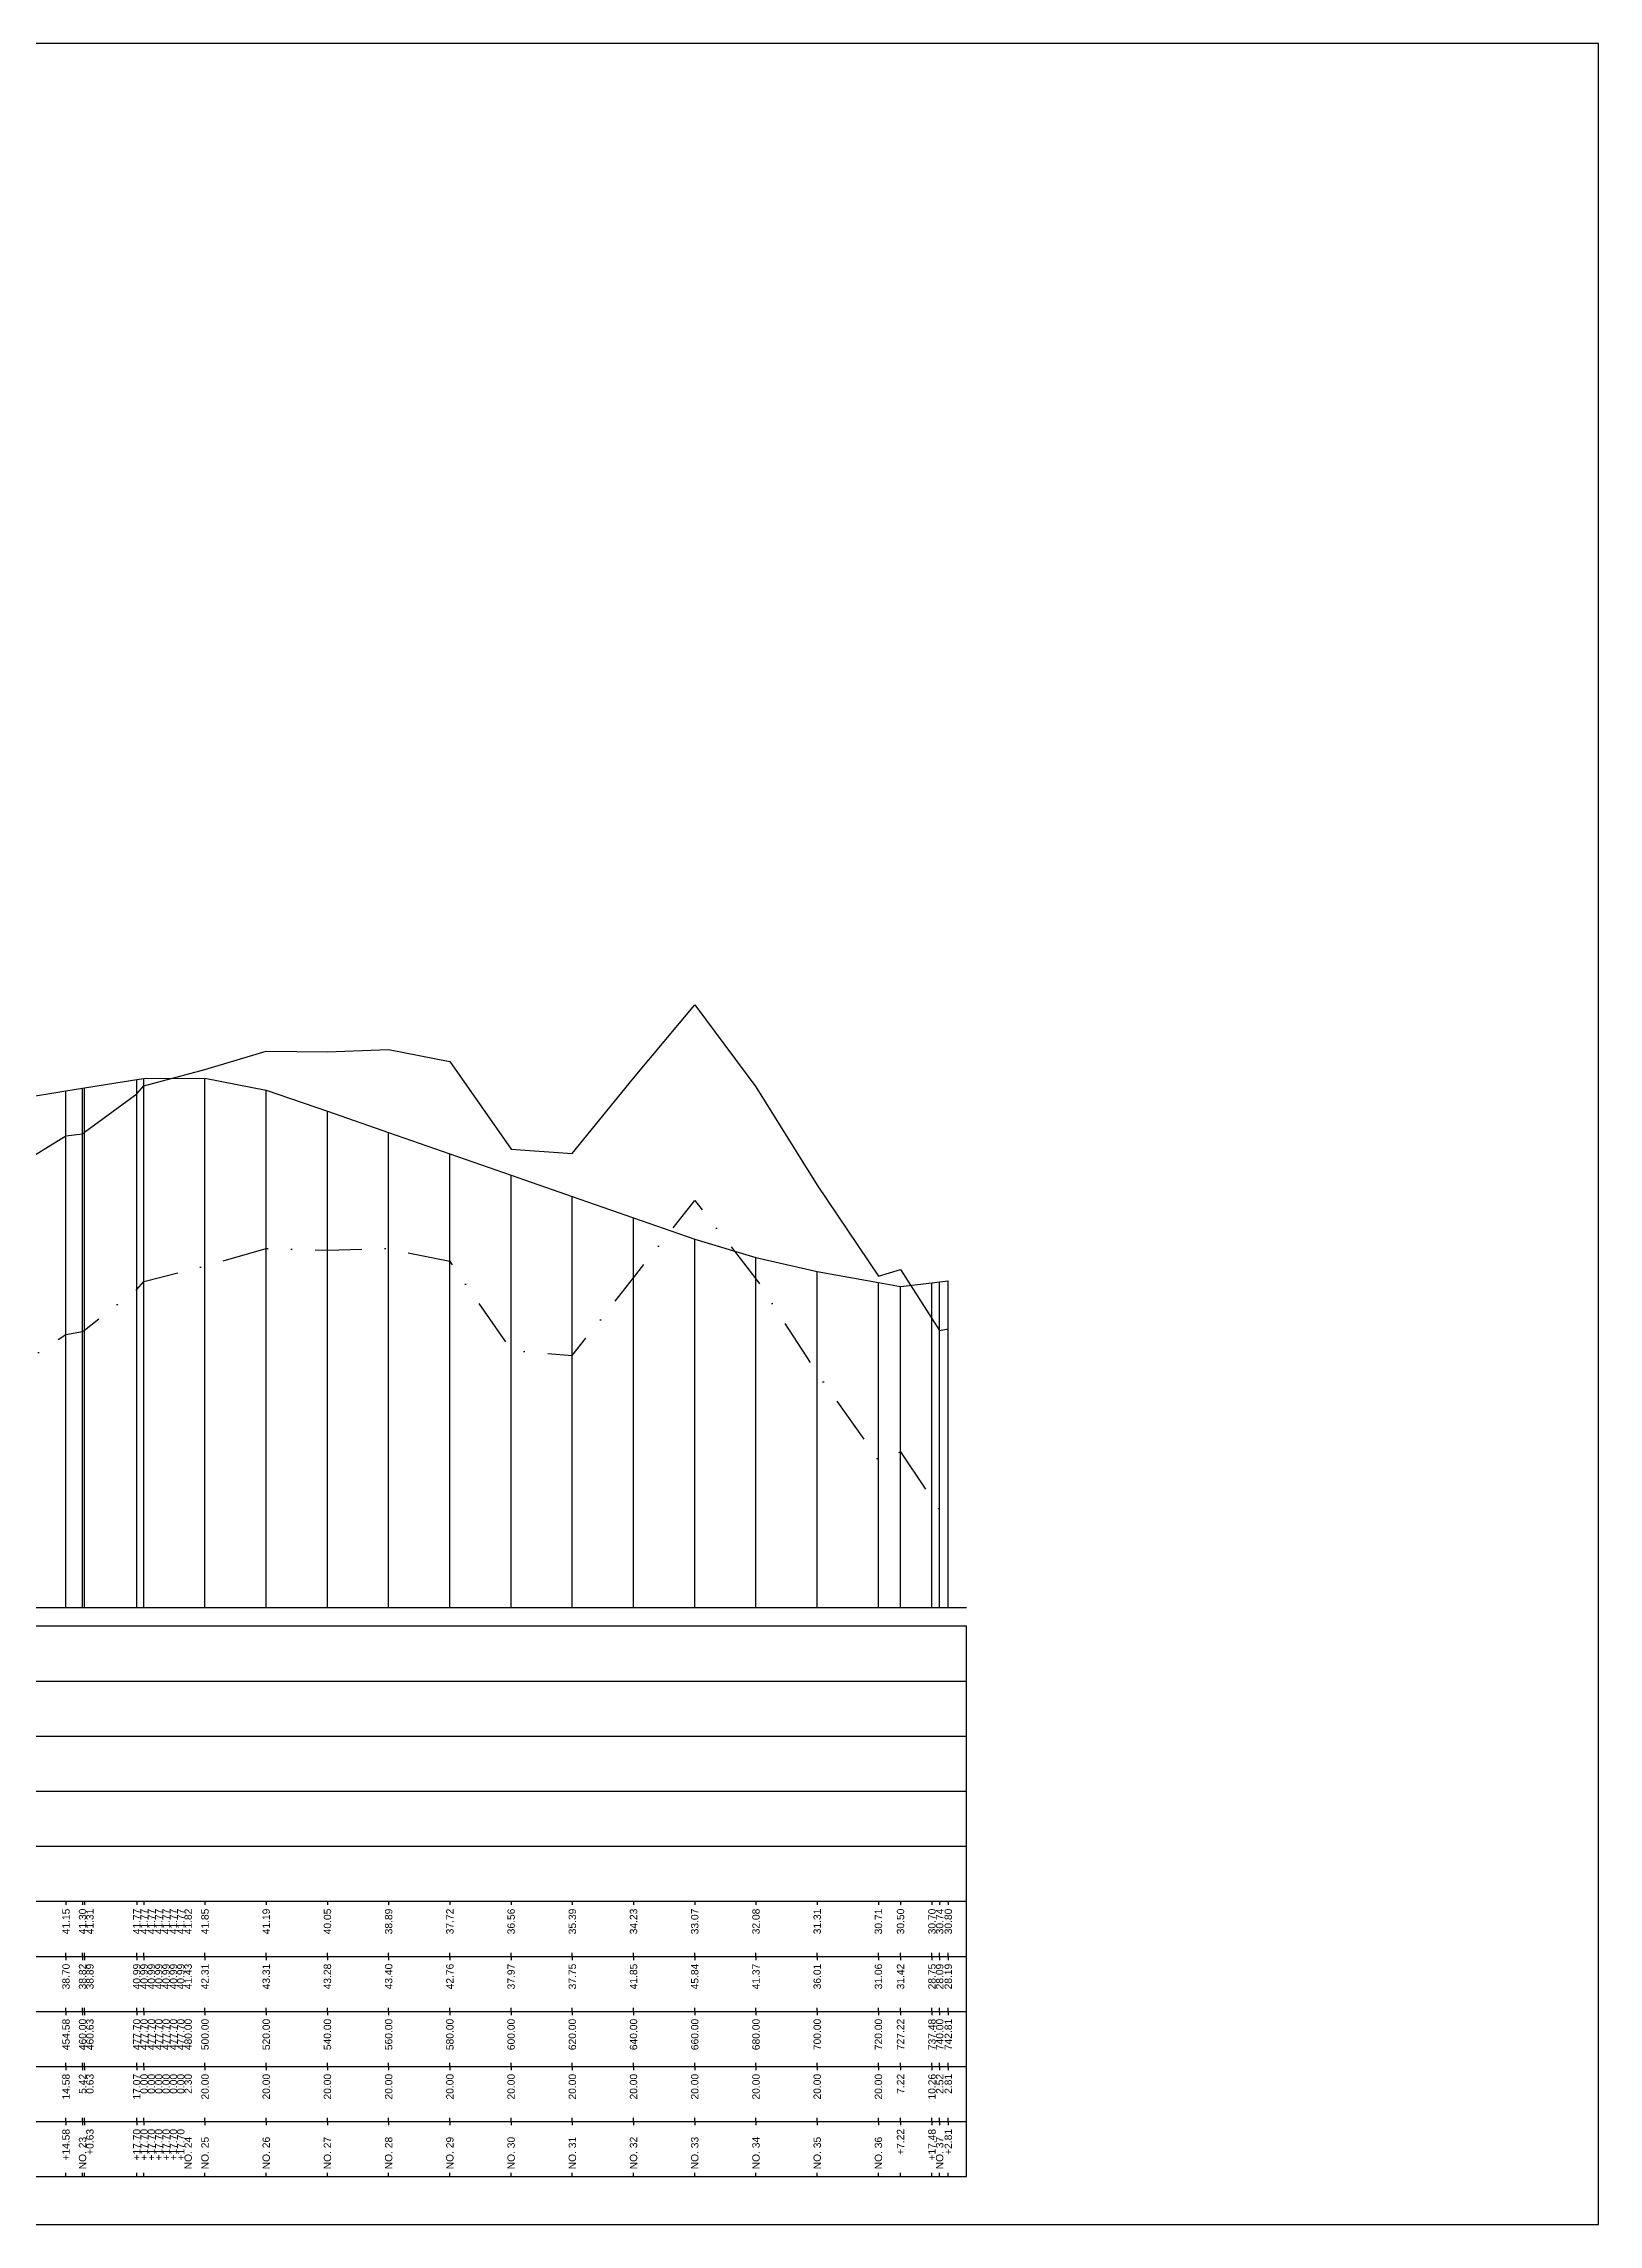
# Model space of a CAD drawing. Header units: millimetres. Extents: x -105495 to 3444, y -108190 to 2013.
# Drawn here: x 438 to 861, y -36708 to -36114 of the extents above; entities that cross this region are included whole.
import ezdxf
from ezdxf.enums import TextEntityAlignment as Align

# ---------------------------------------------------------------- set-up
doc = ezdxf.new("R2010")
doc.units = ezdxf.units.MM
doc.linetypes.add('DASHDOT', pattern=[25.4, 12.7, -6.35, 0, -6.35])
for name, color, linetype in [('KZ_종단_계획선', 1, 'Continuous'), ('KZ_종단_도각', 7, 'Continuous'), ('KZ_종단_수직선', 7, 'Continuous'), ('KZ_종단_암선1', 56, 'DASHDOT'), ('KZ_종단_지반선', 3, 'Continuous'), ('KZ_종단_테이블문자', 7, 'Continuous'), ('KZ_종단_테이블선', 7, 'Continuous')]:
    doc.layers.add(name, color=color, linetype=linetype)
doc.styles.get("Standard").update_dxf_attribs({"font": 'arial.ttf'})

msp = doc.modelspace()

# ---------------------------------------------------------------- linework, layer by layer
at = {"layer": 'KZ_종단_계획선'}
msp.add_lwpolyline([(431.67, -36401.22), (443.82, -36399.25), (448.33, -36398.52), (448.86, -36398.43), (463.08, -36396.15), (463.08, -36396.15), (463.08, -36396.15), (463.08, -36396.15), (463.08, -36396.15), (463.08, -36396.15), (463.08, -36396.15), (465, -36395.91), (481.67, -36395.77), (498.33, -36399.03), (515, -36404.74), (531.67, -36410.57), (548.33, -36416.39), (565, -36422.21), (581.67, -36428.03), (598.33, -36433.86), (615, -36439.64), (631.67, -36444.61), (648.33, -36448.43), (665, -36451.43), (671.02, -36452.5), (679.57, -36451.52), (681.67, -36451.28), (684.01, -36451.02)], dxfattribs=at)
at = {"layer": 'KZ_종단_도각'}
msp.add_lwpolyline([(20, -36708), (861, -36708), (861, -36114), (20, -36114)], close=True, dxfattribs=at)
at = {"layer": 'KZ_종단_수직선'}
for p, q in [((443.82, -36540), (443.82, -36399.25)), ((448.33, -36540), (448.33, -36398.52)), ((448.86, -36540), (448.86, -36398.43)), ((463.08, -36540), (463.08, -36396.15)), ((463.08, -36540), (463.08, -36396.15)), ((463.08, -36540), (463.08, -36396.15)), ((463.08, -36540), (463.08, -36396.15)), ((463.08, -36540), (463.08, -36396.15)), ((463.08, -36540), (463.08, -36396.15)), ((463.08, -36540), (463.08, -36396.15)), ((465, -36540), (465, -36395.91)), ((481.67, -36540), (481.67, -36395.77)), ((498.33, -36540), (498.33, -36399.03)), ((515, -36540), (515, -36404.74)), ((531.67, -36540), (531.67, -36410.57)), ((548.33, -36540), (548.33, -36416.39)), ((565, -36540), (565, -36422.21)), ((581.67, -36540), (581.67, -36428.03)), ((598.33, -36540), (598.33, -36433.86)), ((615, -36540), (615, -36439.64)), ((631.67, -36540), (631.67, -36444.61)), ((648.33, -36540), (648.33, -36448.43)), ((665, -36540), (665, -36451.43)), ((671.02, -36540), (671.02, -36452.5)), ((679.57, -36540), (679.57, -36451.52)), ((681.67, -36540), (681.67, -36451.28)), ((684.01, -36540), (684.01, -36451.02))]:
    msp.add_line(p, q, dxfattribs=at)
at = {"layer": 'KZ_종단_암선1', "flags": 128}
msp.add_lwpolyline([(65, -36443.54), (70.57, -36448.8), (70.57, -36448.8), (70.57, -36448.8), (70.57, -36448.8), (70.57, -36442.44), (79.1, -36456.84), (81.67, -36462.3), (83.86, -36462.67), (98.33, -36471.73), (115, -36474.54), (131.67, -36476.25), (148.33, -36479.06), (158.4, -36480.75), (158.4, -36480.75), (158.4, -36480.75), (158.4, -36480.75), (158.4, -36480.75), (158.41, -36480.75), (165, -36481.86), (181.67, -36484.67), (193.28, -36486.63), (198.33, -36487.48), (215, -36488.1), (231.67, -36492.76), (248.33, -36494.65), (258.83, -36496.12), (258.83, -36496.12), (258.83, -36496.12), (258.83, -36496.12), (258.83, -36496.12), (258.83, -36496.12), (258.83, -36496.12), (265, -36497.08), (281.67, -36494.69), (298.33, -36487.07), (315, -36489.09), (331.67, -36485.08), (339.71, -36485.28), (339.72, -36485.28), (339.72, -36485.28), (339.72, -36485.28), (339.72, -36485.28), (339.72, -36485.28), (348.33, -36481.9), (365, -36481.54), (381.67, -36483.17), (398.33, -36481.61), (415, -36479.3), (431.67, -36473.59), (443.82, -36465.6), (448.33, -36464.84), (448.86, -36464.43), (463.08, -36453.34), (463.08, -36453.34), (463.08, -36453.34), (463.08, -36453.34), (463.08, -36453.34), (463.08, -36453.34), (463.08, -36453.34), (465, -36451.2), (481.67, -36446.98), (498.33, -36442.2), (515, -36442.6), (531.67, -36442.21), (548.33, -36445.68), (565, -36469.9), (581.67, -36471.33), (598.33, -36450.16), (615, -36429.12), (631.67, -36450.41), (648.33, -36476.12), (665, -36499.8), (671.02, -36497.59), (679.57, -36510.43), (681.67, -36513.57), (684.01, -36512.91)], dxfattribs=at)
at = {"layer": 'KZ_종단_지반선', "flags": 128}
msp.add_lwpolyline([(431.67, -36418.96), (443.82, -36411.49), (448.33, -36410.92), (448.86, -36410.53), (463.08, -36400.03), (463.08, -36400.03), (463.08, -36400.03), (463.08, -36400.03), (463.08, -36400.03), (463.08, -36400.03), (463.08, -36400.03), (465, -36397.87), (481.67, -36393.43), (498.33, -36388.43), (515, -36388.6), (531.67, -36387.98), (548.33, -36391.22), (565, -36415.17), (581.67, -36416.27), (598.33, -36395.77), (615, -36375.81), (631.67, -36398.16), (648.33, -36424.95), (665, -36449.69), (671.02, -36447.88), (679.57, -36461.26), (681.67, -36464.54), (684.01, -36464.03)], dxfattribs=at)
at = {"layer": 'KZ_종단_테이블선'}
for p, q in [((45, -36540), (689.01, -36540)), ((45, -36545), (689.01, -36545)), ((689.01, -36560), (689.01, -36545)), ((45, -36560), (689.01, -36560)), ((689.01, -36575), (689.01, -36560)), ((45, -36575), (689.01, -36575)), ((689.01, -36590), (689.01, -36575)), ((45, -36590), (689.01, -36590)), ((689.01, -36605), (689.01, -36590)), ((45, -36605), (689.01, -36605)), ((689.01, -36620), (689.01, -36605)), ((45, -36620), (689.01, -36620)), ((443.82, -36620), (443.82, -36621)), ((448.33, -36620), (448.33, -36621)), ((448.86, -36620), (448.86, -36621)), ((463.08, -36620), (463.08, -36621)), ((463.08, -36620), (463.08, -36621)), ((463.08, -36620), (463.08, -36621)), ((463.08, -36620), (463.08, -36621)), ((463.08, -36620), (463.08, -36621)), ((463.08, -36620), (463.08, -36621)), ((463.08, -36620), (463.08, -36621)), ((465, -36620), (465, -36621)), ((481.67, -36620), (481.67, -36621)), ((498.33, -36620), (498.33, -36621)), ((515, -36620), (515, -36621)), ((531.67, -36620), (531.67, -36621)), ((548.33, -36620), (548.33, -36621)), ((565, -36620), (565, -36621)), ((581.67, -36620), (581.67, -36621)), ((598.33, -36620), (598.33, -36621)), ((615, -36620), (615, -36621)), ((631.67, -36620), (631.67, -36621)), ((648.33, -36620), (648.33, -36621)), ((665, -36620), (665, -36621)), ((671.02, -36620), (671.02, -36621)), ((679.57, -36620), (679.57, -36621)), ((681.67, -36620), (681.67, -36621)), ((684.01, -36620), (684.01, -36621)), ((689.01, -36635), (689.01, -36620)), ((45, -36635), (689.01, -36635)), ((443.82, -36635), (443.82, -36634)), ((443.82, -36635), (443.82, -36636)), ((448.33, -36635), (448.33, -36634)), ((448.33, -36635), (448.33, -36636)), ((448.86, -36635), (448.86, -36634)), ((448.86, -36635), (448.86, -36636)), ((463.08, -36635), (463.08, -36634)), ((463.08, -36635), (463.08, -36634)), ((463.08, -36635), (463.08, -36634)), ((463.08, -36635), (463.08, -36634)), ((463.08, -36635), (463.08, -36634)), ((463.08, -36635), (463.08, -36634)), ((463.08, -36635), (463.08, -36634)), ((463.08, -36635), (463.08, -36636)), ((463.08, -36635), (463.08, -36636)), ((463.08, -36635), (463.08, -36636)), ((463.08, -36635), (463.08, -36636)), ((463.08, -36635), (463.08, -36636)), ((463.08, -36635), (463.08, -36636)), ((463.08, -36635), (463.08, -36636)), ((465, -36635), (465, -36634)), ((465, -36635), (465, -36636)), ((481.67, -36635), (481.67, -36634)), ((481.67, -36635), (481.67, -36636)), ((498.33, -36635), (498.33, -36634)), ((498.33, -36635), (498.33, -36636)), ((515, -36635), (515, -36634)), ((515, -36635), (515, -36636)), ((531.67, -36635), (531.67, -36634)), ((531.67, -36635), (531.67, -36636)), ((548.33, -36635), (548.33, -36634)), ((548.33, -36635), (548.33, -36636)), ((565, -36635), (565, -36634)), ((565, -36635), (565, -36636)), ((581.67, -36635), (581.67, -36634)), ((581.67, -36635), (581.67, -36636)), ((598.33, -36635), (598.33, -36634)), ((598.33, -36635), (598.33, -36636)), ((615, -36635), (615, -36634)), ((615, -36635), (615, -36636)), ((631.67, -36635), (631.67, -36634)), ((631.67, -36635), (631.67, -36636)), ((648.33, -36635), (648.33, -36634)), ((648.33, -36635), (648.33, -36636)), ((665, -36635), (665, -36634)), ((665, -36635), (665, -36636)), ((671.02, -36635), (671.02, -36634)), ((671.02, -36635), (671.02, -36636)), ((679.57, -36635), (679.57, -36634)), ((679.57, -36635), (679.57, -36636)), ((681.67, -36635), (681.67, -36634)), ((681.67, -36635), (681.67, -36636)), ((684.01, -36635), (684.01, -36634)), ((684.01, -36635), (684.01, -36636)), ((689.01, -36650), (689.01, -36635)), ((443.82, -36650), (443.82, -36649)), ((448.33, -36650), (448.33, -36649)), ((448.86, -36650), (448.86, -36649)), ((463.08, -36650), (463.08, -36649)), ((463.08, -36650), (463.08, -36649)), ((463.08, -36650), (463.08, -36649)), ((463.08, -36650), (463.08, -36649)), ((463.08, -36650), (463.08, -36649)), ((463.08, -36650), (463.08, -36649)), ((463.08, -36650), (463.08, -36649)), ((465, -36650), (465, -36649)), ((481.67, -36650), (481.67, -36649)), ((498.33, -36650), (498.33, -36649)), ((515, -36650), (515, -36649)), ((531.67, -36650), (531.67, -36649)), ((548.33, -36650), (548.33, -36649)), ((565, -36650), (565, -36649)), ((581.67, -36650), (581.67, -36649)), ((598.33, -36650), (598.33, -36649)), ((615, -36650), (615, -36649)), ((631.67, -36650), (631.67, -36649)), ((648.33, -36650), (648.33, -36649)), ((665, -36650), (665, -36649)), ((671.02, -36650), (671.02, -36649)), ((679.57, -36650), (679.57, -36649)), ((681.67, -36650), (681.67, -36649)), ((684.01, -36650), (684.01, -36649)), ((45, -36650), (689.01, -36650)), ((443.82, -36650), (443.82, -36651)), ((448.33, -36650), (448.33, -36651)), ((448.86, -36650), (448.86, -36651)), ((463.08, -36650), (463.08, -36651)), ((463.08, -36650), (463.08, -36651)), ((463.08, -36650), (463.08, -36651)), ((463.08, -36650), (463.08, -36651)), ((463.08, -36650), (463.08, -36651)), ((463.08, -36650), (463.08, -36651)), ((463.08, -36650), (463.08, -36651)), ((465, -36650), (465, -36651)), ((481.67, -36650), (481.67, -36651)), ((498.33, -36650), (498.33, -36651)), ((515, -36650), (515, -36651)), ((531.67, -36650), (531.67, -36651)), ((548.33, -36650), (548.33, -36651)), ((565, -36650), (565, -36651)), ((581.67, -36650), (581.67, -36651)), ((598.33, -36650), (598.33, -36651)), ((615, -36650), (615, -36651)), ((631.67, -36650), (631.67, -36651)), ((648.33, -36650), (648.33, -36651)), ((665, -36650), (665, -36651)), ((671.02, -36650), (671.02, -36651)), ((679.57, -36650), (679.57, -36651)), ((681.67, -36650), (681.67, -36651)), ((684.01, -36650), (684.01, -36651)), ((689.01, -36665), (689.01, -36650)), ((45, -36665), (689.01, -36665)), ((443.82, -36665), (443.82, -36664)), ((443.82, -36665), (443.82, -36666)), ((448.33, -36665), (448.33, -36664)), ((448.33, -36665), (448.33, -36666)), ((448.86, -36665), (448.86, -36664)), ((448.86, -36665), (448.86, -36666)), ((463.08, -36665), (463.08, -36664)), ((463.08, -36665), (463.08, -36664)), ((463.08, -36665), (463.08, -36664)), ((463.08, -36665), (463.08, -36664)), ((463.08, -36665), (463.08, -36664)), ((463.08, -36665), (463.08, -36664)), ((463.08, -36665), (463.08, -36664)), ((463.08, -36665), (463.08, -36666)), ((463.08, -36665), (463.08, -36666)), ((463.08, -36665), (463.08, -36666)), ((463.08, -36665), (463.08, -36666)), ((463.08, -36665), (463.08, -36666)), ((463.08, -36665), (463.08, -36666)), ((463.08, -36665), (463.08, -36666)), ((465, -36665), (465, -36664)), ((465, -36665), (465, -36666)), ((481.67, -36665), (481.67, -36664)), ((481.67, -36665), (481.67, -36666)), ((498.33, -36665), (498.33, -36664)), ((498.33, -36665), (498.33, -36666)), ((515, -36665), (515, -36664)), ((515, -36665), (515, -36666)), ((531.67, -36665), (531.67, -36664)), ((531.67, -36665), (531.67, -36666)), ((548.33, -36665), (548.33, -36664)), ((548.33, -36665), (548.33, -36666)), ((565, -36665), (565, -36664)), ((565, -36665), (565, -36666)), ((581.67, -36665), (581.67, -36664)), ((581.67, -36665), (581.67, -36666)), ((598.33, -36665), (598.33, -36664)), ((598.33, -36665), (598.33, -36666)), ((615, -36665), (615, -36664)), ((615, -36665), (615, -36666)), ((631.67, -36665), (631.67, -36664)), ((631.67, -36665), (631.67, -36666)), ((648.33, -36665), (648.33, -36664)), ((648.33, -36665), (648.33, -36666)), ((665, -36665), (665, -36664)), ((665, -36665), (665, -36666)), ((671.02, -36665), (671.02, -36664)), ((671.02, -36665), (671.02, -36666)), ((679.57, -36665), (679.57, -36664)), ((679.57, -36665), (679.57, -36666)), ((681.67, -36665), (681.67, -36664)), ((681.67, -36665), (681.67, -36666)), ((684.01, -36665), (684.01, -36664)), ((684.01, -36665), (684.01, -36666)), ((689.01, -36680), (689.01, -36665)), ((443.82, -36680), (443.82, -36679)), ((448.33, -36680), (448.33, -36679)), ((448.86, -36680), (448.86, -36679)), ((463.08, -36680), (463.08, -36679)), ((463.08, -36680), (463.08, -36679)), ((463.08, -36680), (463.08, -36679)), ((463.08, -36680), (463.08, -36679)), ((463.08, -36680), (463.08, -36679)), ((463.08, -36680), (463.08, -36679)), ((463.08, -36680), (463.08, -36679)), ((465, -36680), (465, -36679)), ((481.67, -36680), (481.67, -36679)), ((498.33, -36680), (498.33, -36679)), ((515, -36680), (515, -36679)), ((531.67, -36680), (531.67, -36679)), ((548.33, -36680), (548.33, -36679)), ((565, -36680), (565, -36679)), ((581.67, -36680), (581.67, -36679)), ((598.33, -36680), (598.33, -36679)), ((615, -36680), (615, -36679)), ((631.67, -36680), (631.67, -36679)), ((648.33, -36680), (648.33, -36679)), ((665, -36680), (665, -36679)), ((671.02, -36680), (671.02, -36679)), ((679.57, -36680), (679.57, -36679)), ((681.67, -36680), (681.67, -36679)), ((684.01, -36680), (684.01, -36679)), ((45, -36680), (689.01, -36680)), ((443.82, -36680), (443.82, -36681)), ((448.33, -36680), (448.33, -36681)), ((448.86, -36680), (448.86, -36681)), ((463.08, -36680), (463.08, -36681)), ((463.08, -36680), (463.08, -36681)), ((463.08, -36680), (463.08, -36681)), ((463.08, -36680), (463.08, -36681)), ((463.08, -36680), (463.08, -36681)), ((463.08, -36680), (463.08, -36681)), ((463.08, -36680), (463.08, -36681)), ((465, -36680), (465, -36681)), ((481.67, -36680), (481.67, -36681)), ((498.33, -36680), (498.33, -36681)), ((515, -36680), (515, -36681)), ((531.67, -36680), (531.67, -36681)), ((548.33, -36680), (548.33, -36681)), ((565, -36680), (565, -36681)), ((581.67, -36680), (581.67, -36681)), ((598.33, -36680), (598.33, -36681)), ((615, -36680), (615, -36681)), ((631.67, -36680), (631.67, -36681)), ((648.33, -36680), (648.33, -36681)), ((665, -36680), (665, -36681)), ((671.02, -36680), (671.02, -36681)), ((679.57, -36680), (679.57, -36681)), ((681.67, -36680), (681.67, -36681)), ((684.01, -36680), (684.01, -36681)), ((689.01, -36695), (689.01, -36680)), ((45, -36695), (689.01, -36695)), ((443.82, -36695), (443.82, -36694)), ((448.33, -36695), (448.33, -36694)), ((448.86, -36695), (448.86, -36694)), ((463.08, -36695), (463.08, -36694)), ((463.08, -36695), (463.08, -36694)), ((463.08, -36695), (463.08, -36694)), ((463.08, -36695), (463.08, -36694)), ((463.08, -36695), (463.08, -36694)), ((463.08, -36695), (463.08, -36694)), ((463.08, -36695), (463.08, -36694)), ((465, -36695), (465, -36694)), ((481.67, -36695), (481.67, -36694)), ((498.33, -36695), (498.33, -36694)), ((515, -36695), (515, -36694)), ((531.67, -36695), (531.67, -36694)), ((548.33, -36695), (548.33, -36694)), ((565, -36695), (565, -36694)), ((581.67, -36695), (581.67, -36694)), ((598.33, -36695), (598.33, -36694)), ((615, -36695), (615, -36694)), ((631.67, -36695), (631.67, -36694)), ((648.33, -36695), (648.33, -36694)), ((665, -36695), (665, -36694)), ((671.02, -36695), (671.02, -36694)), ((679.57, -36695), (679.57, -36694)), ((681.67, -36695), (681.67, -36694)), ((684.01, -36695), (684.01, -36694))]:
    msp.add_line(p, q, dxfattribs=at)

# ---------------------------------------------------------------- texts
at = {"layer": 'KZ_종단_테이블문자'}
for s, p in [('41.15', (443.82, -36622)), ('41.30', (448.33, -36622)), ('41.31', (450.33, -36622)), ('41.77', (463.08, -36622)), ('41.77', (465.08, -36622)), ('41.77', (467.08, -36622)), ('41.77', (469.08, -36622)), ('41.77', (471.08, -36622)), ('41.77', (473.08, -36622)), ('41.77', (475.08, -36622)), ('41.82', (477.08, -36622)), ('41.85', (481.67, -36622)), ('41.19', (498.33, -36622)), ('40.05', (515, -36622)), ('38.89', (531.67, -36622)), ('37.72', (548.33, -36622)), ('36.56', (565, -36622)), ('35.39', (581.67, -36622)), ('34.23', (598.33, -36622)), ('33.07', (615, -36622)), ('32.08', (631.67, -36622)), ('31.31', (648.33, -36622)), ('30.71', (665, -36622)), ('30.50', (671.02, -36622)), ('30.70', (679.57, -36622)), ('30.74', (681.67, -36622)), ('30.80', (684.01, -36622)), ('38.70', (443.82, -36637)), ('38.82', (448.33, -36637)), ('38.89', (450.33, -36637)), ('40.99', (463.08, -36637)), ('40.99', (465.08, -36637)), ('40.99', (467.08, -36637)), ('40.99', (469.08, -36637)), ('40.99', (471.08, -36637)), ('40.99', (473.08, -36637)), ('40.99', (475.08, -36637)), ('41.43', (477.08, -36637)), ('42.31', (481.67, -36637)), ('43.31', (498.33, -36637)), ('43.28', (515, -36637)), ('43.40', (531.67, -36637)), ('42.76', (548.33, -36637)), ('37.97', (565, -36637)), ('37.75', (581.67, -36637)), ('41.85', (598.33, -36637)), ('45.84', (615, -36637)), ('41.37', (631.67, -36637)), ('36.01', (648.33, -36637)), ('31.06', (665, -36637)), ('31.42', (671.02, -36637)), ('28.75', (679.57, -36637)), ('28.09', (681.67, -36637)), ('28.19', (684.01, -36637)), ('454.58', (443.82, -36652)), ('460.00', (448.33, -36652)), ('460.63', (450.33, -36652)), ('477.70', (463.08, -36652)), ('477.70', (465.08, -36652)), ('477.70', (467.08, -36652)), ('477.70', (469.08, -36652)), ('477.70', (471.08, -36652)), ('477.70', (473.08, -36652)), ('477.70', (475.08, -36652)), ('480.00', (477.08, -36652)), ('500.00', (481.67, -36652)), ('520.00', (498.33, -36652)), ('540.00', (515, -36652)), ('560.00', (531.67, -36652)), ('580.00', (548.33, -36652)), ('600.00', (565, -36652)), ('620.00', (581.67, -36652)), ('640.00', (598.33, -36652)), ('660.00', (615, -36652)), ('680.00', (631.67, -36652)), ('700.00', (648.33, -36652)), ('720.00', (665, -36652)), ('727.22', (671.02, -36652)), ('737.48', (679.57, -36652)), ('740.00', (681.67, -36652)), ('742.81', (684.01, -36652)), ('14.58', (443.82, -36667)), ('5.42', (448.33, -36667)), ('0.63', (450.33, -36667)), ('17.07', (463.08, -36667)), ('0.00', (465.08, -36667)), ('0.00', (467.08, -36667)), ('0.00', (469.08, -36667)), ('0.00', (471.08, -36667)), ('0.00', (473.08, -36667)), ('0.00', (475.08, -36667)), ('2.30', (477.08, -36667)), ('20.00', (481.67, -36667)), ('20.00', (498.33, -36667)), ('20.00', (515, -36667)), ('20.00', (531.67, -36667)), ('20.00', (548.33, -36667)), ('20.00', (565, -36667)), ('20.00', (581.67, -36667)), ('20.00', (598.33, -36667)), ('20.00', (615, -36667)), ('20.00', (631.67, -36667)), ('20.00', (648.33, -36667)), ('20.00', (665, -36667)), ('7.22', (671.02, -36667)), ('10.26', (679.57, -36667)), ('2.52', (681.67, -36667)), ('2.81', (684.01, -36667)), ('+14.58', (443.82, -36682)), ('+0.63', (450.33, -36682)), ('+17.70', (463.08, -36682)), ('+17.70', (465.08, -36682)), ('+17.70', (467.08, -36682)), ('+17.70', (469.08, -36682)), ('+17.70', (471.08, -36682)), ('+17.70', (473.08, -36682)), ('+17.70', (475.08, -36682)), ('+7.22', (671.02, -36682)), ('+17.48', (679.57, -36682)), ('+2.81', (684.01, -36682))]:
    msp.add_text(s, height=2, rotation=90, dxfattribs=at).set_placement(p, align=Align.MIDDLE_RIGHT)
for s, p in [('NO. 23', (448.33, -36693)), ('NO. 24', (477.08, -36693)), ('NO. 25', (481.67, -36693)), ('NO. 26', (498.33, -36693)), ('NO. 27', (515, -36693)), ('NO. 28', (531.67, -36693)), ('NO. 29', (548.33, -36693)), ('NO. 30', (565, -36693)), ('NO. 31', (581.67, -36693)), ('NO. 32', (598.33, -36693)), ('NO. 33', (615, -36693)), ('NO. 34', (631.67, -36693)), ('NO. 35', (648.33, -36693)), ('NO. 36', (665, -36693)), ('NO. 37', (681.67, -36693))]:
    msp.add_text(s, height=2, rotation=90, dxfattribs=at).set_placement(p, align=Align.MIDDLE_LEFT)

doc.saveas('drawing.dxf')
